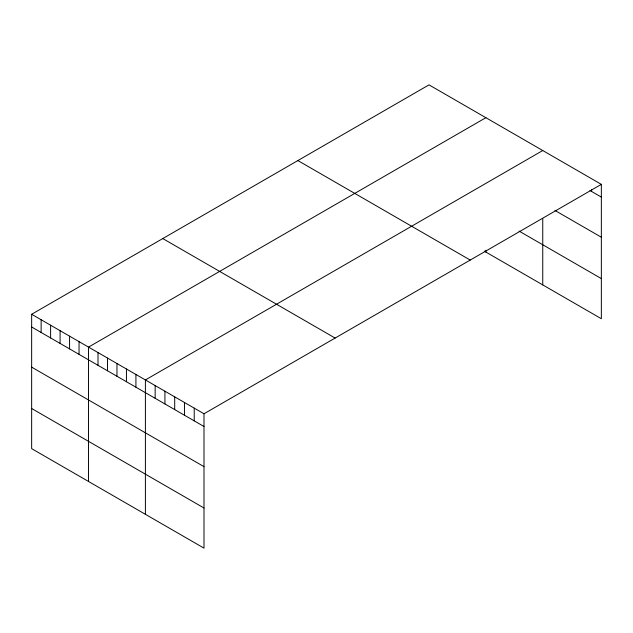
<?xml version="1.0" encoding="UTF-8"?>
<svg xmlns="http://www.w3.org/2000/svg" width="633" height="633" viewBox="0 0 633 633"><rect width="100%" height="100%" fill="white"/><g stroke="black" fill="none" stroke-linecap="round" stroke-linejoin="round"><path stroke-width="0.95" d="M601.35 184.361L203.992 413.768L203.992 548.138L31.65 448.639L31.65 314.269L429.008 84.862L601.35 184.361L601.35 318.731L484.3 251.151M485.875 117.691L88.525 347.106L88.525 481.476M542.75 150.527L145.4 379.942L145.4 514.312M589.956 190.509L601.35 197.092M554.959 210.449L601.35 237.233M519.052 231.077L601.35 278.591M297.874 160.56L470.224 260.068M162.776 238.562L335.126 338.069M31.65 314.269L203.992 413.768M31.65 327L203.992 426.5M31.65 367.14L203.992 466.64M31.65 408.499L203.992 507.998M591.586 189.496L591.586 191.451M542.75 218.44L542.75 284.897M485.875 250.241L485.875 252.069M194.228 408.135L194.228 420.858M184.464 402.493L184.464 415.224M174.7 396.859L174.7 409.583M164.928 391.218L164.928 403.949M155.164 385.576L155.164 398.307M135.921 374.467L135.921 387.198M126.442 368.992L126.442 381.723M116.963 363.524L116.963 376.247M107.483 358.049L107.483 370.78M98.004 352.573L98.004 365.304M79.046 341.63L79.046 354.361M69.567 336.163L69.567 348.886M60.088 330.687L60.088 343.41M50.608 325.212L50.608 337.943M41.129 319.744L41.129 332.467"/></g></svg>
